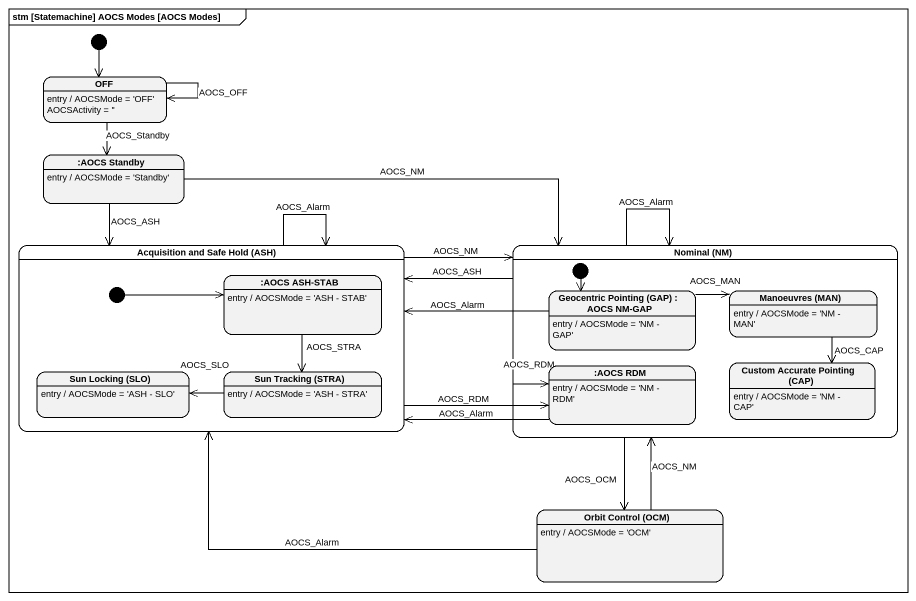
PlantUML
@startuml
mainframe stm [Statemachine] AOCS Modes [AOCS Modes]
hide empty description
state OFF
OFF : entry / AOCSMode = 'OFF' AOCSActivity = ''
state ":AOCS Standby" as AOCS_Standby
AOCS_Standby : entry / AOCSMode = 'Standby'
state "Acquisition and Safe Hold (ASH)" as Acquisition_and_Safe_Hold {
  state ":AOCS ASH-STAB" as AOCS_ASH_STAB
  AOCS_ASH_STAB : entry / AOCSMode = 'ASH - STAB'
  state "Sun Locking (SLO)" as Sun_Locking_SLO
  Sun_Locking_SLO : entry / AOCSMode = 'ASH - SLO'
  state "Sun Tracking (STRA)" as Sun_Tracking_STRA
  Sun_Tracking_STRA : entry / AOCSMode = 'ASH - STRA'
  [*] -right-> AOCS_ASH_STAB
}
state "Nominal (NM)" as Nominal_NM {
  state "Geocentric Pointing (GAP) : AOCS NM-GAP" as Geocentric_Pointing_GAP
  Geocentric_Pointing_GAP : entry / AOCSMode = 'NM - GAP'
  state "Manoeuvres (MAN)" as Manoeuvres_MAN
  Manoeuvres_MAN : entry / AOCSMode = 'NM - MAN'
  state ":AOCS RDM" as AOCS_RDM
  AOCS_RDM : entry / AOCSMode = 'NM - RDM'
  state "Custom Accurate Pointing (CAP)" as Custom_Accurate_Pointing_CAP
  Custom_Accurate_Pointing_CAP : entry / AOCSMode = 'NM - CAP'
  [*] --> Geocentric_Pointing_GAP
}
state "Orbit Control (OCM)" as Orbit_Control_OCM
Orbit_Control_OCM : entry / AOCSMode = 'OCM'
[*] --> OFF
OFF --> OFF : AOCS_OFF
OFF --> AOCS_Standby : AOCS_Standby
AOCS_Standby --> Acquisition_and_Safe_Hold : AOCS_ASH
AOCS_Standby -right-> Nominal_NM : AOCS_NM
Acquisition_and_Safe_Hold --> Acquisition_and_Safe_Hold : AOCS_Alarm
Acquisition_and_Safe_Hold -right-> Nominal_NM : AOCS_NM
Acquisition_and_Safe_Hold -right-> AOCS_RDM : AOCS_RDM
Nominal_NM -left-> Acquisition_and_Safe_Hold : AOCS_ASH
Nominal_NM --> Nominal_NM : AOCS_Alarm
Nominal_NM --> AOCS_RDM : AOCS_RDM
Nominal_NM --> Orbit_Control_OCM : AOCS_OCM
AOCS_ASH_STAB --> Sun_Tracking_STRA : AOCS_STRA
Geocentric_Pointing_GAP -left-> Acquisition_and_Safe_Hold : AOCS_Alarm
Geocentric_Pointing_GAP -right-> Manoeuvres_MAN : AOCS_MAN
Manoeuvres_MAN --> Custom_Accurate_Pointing_CAP : AOCS_CAP
AOCS_RDM -left-> Acquisition_and_Safe_Hold : AOCS_Alarm
Sun_Tracking_STRA -left-> Sun_Locking_SLO : AOCS_SLO
Orbit_Control_OCM -left-> Acquisition_and_Safe_Hold : AOCS_Alarm
Orbit_Control_OCM -up-> Nominal_NM : AOCS_NM
@enduml
